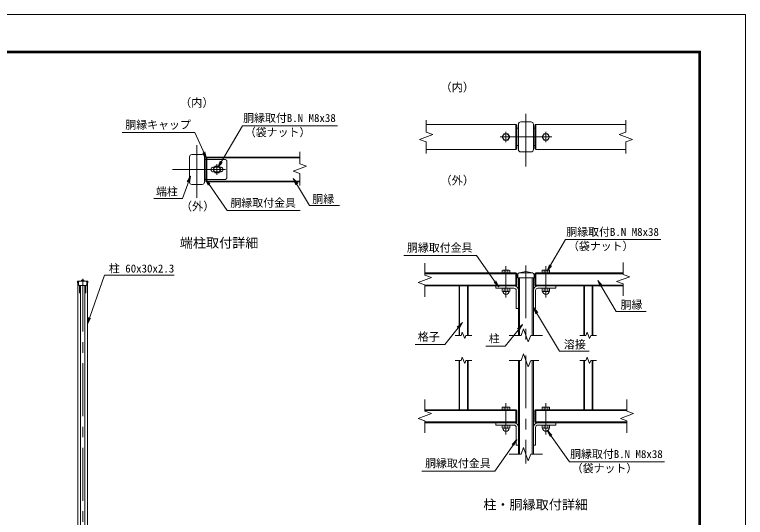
# Model space of a CAD drawing. Units: millimetres, scale not verified. Extents: x -4200 to 4200, y -2970 to 2970.
# Drawn here: x -192 to 4200, y -50 to 2970 of the extents above; entities that cross this region are included whole.
import ezdxf
from ezdxf.enums import TextEntityAlignment as Align

# ---------------------------------------------------------------- set-up
doc = ezdxf.new("R2010")
doc.units = ezdxf.units.MM
doc.header["$LTSCALE"] = 10
doc.linetypes.add('USER1', pattern=[50.8, 31.75, -6.35, 6.35, -6.35])
doc.linetypes.add('USER2', pattern=[0.375, 0.25, -0.125])
for name, color, linetype, lineweight in [('0-3_D-BMK', 2, 'USER1', 13), ('0-4_D-TTL-TXT', 7, 'Continuous', 18), ('0-5_D-STR-DIM', 7, 'Continuous', 13), ('0-6_0', 7, 'Continuous', 18), ('0-8_D-STR1', 1, 'Continuous', 18), ('0-9_D-STR-TXT', 7, 'Continuous', 13), ('0-A_D-TTL', 7, 'Continuous', 18), ('0-B_D-STR3', 3, 'Continuous', 13)]:
    doc.layers.add(name, color=color, linetype=linetype, lineweight=lineweight)
doc.styles.add('ＭＳ ゴシック', font='')
doc.styles.get('ＭＳ ゴシック').set_extended_font_data('MS Gothic')

# ---------------------------------------------------------------- blocks, each defined once
blk = doc.blocks.new('_Open')
at = {"layer": '0-6_0'}
blk.add_line((-10, 1.667), (0, 0), dxfattribs=at)
blk.add_lwpolyline([(-10, -1.667), (0, 0), (-10, 0)], dxfattribs=at)

msp = doc.modelspace()

# ---------------------------------------------------------------- linework, layer by layer
at = {"layer": '0-3_D-BMK'}
for p, q in [((2880.69, 2057.06), (2880.69, 2413.42)), ((2760.69, 2203.6), (2760.69, 2266.88)), ((3000.69, 2203.6), (3000.69, 2266.88)), ((903.84, 1868.95), (903.84, 2210.66)), ((3036.36, 2235.24), (2725.01, 2235.24)), ((1023.84, 2008.16), (1023.84, 2071.45)), ((1074.69, 2039.8), (732.98, 2039.8)), ((2760.69, 1458.59), (2760.69, 1270.48)), ((2880.69, 1463.54), (2880.69, 1013.54)), ((3000.69, 1458.59), (3000.69, 1270.48)), ((216.84, 1383.95), (216.84, -716.05)), ((2880.69, 923.54), (2880.69, 274.81)), ((2760.69, 636.59), (2760.69, 448.48)), ((3000.69, 636.59), (3000.69, 448.48))]:
    msp.add_line(p, q, dxfattribs=at)
at = {"layer": '0-5_D-STR-DIM'}
for p, q in [((2280.69, 2335.52), (2280.69, 2264.1)), ((3480.69, 2335.52), (3480.69, 2264.1)), ((2241.04, 2220.81), (2320.33, 2249.67)), ((2320.33, 2249.67), (2280.69, 2264.1)), ((3441.04, 2249.67), (3480.69, 2264.1)), ((3520.33, 2220.81), (3441.04, 2249.67)), ((2280.69, 2206.38), (2241.04, 2220.81)), ((2280.69, 2206.38), (2280.69, 2134.95)), ((3480.69, 2206.38), (3520.33, 2220.81)), ((3480.69, 2206.38), (3480.69, 2134.95)), ((1521.84, 2073.74), (1521.84, 2145.16)), ((1521.84, 2073.74), (1561.48, 2059.31)), ((1561.48, 2059.31), (1482.19, 2030.45)), ((1482.19, 2030.45), (1521.84, 2016.02)), ((1521.84, 1944.59), (1521.84, 2016.02)), ((2273.19, 1476.52), (2273.19, 1405.1)), ((3465.69, 1481.32), (3465.69, 1409.9)), ((3505.33, 1395.47), (3465.69, 1409.9)), ((2233.54, 1361.81), (2312.83, 1390.67)), ((2273.19, 1347.38), (2233.54, 1361.81)), ((2312.83, 1390.67), (2273.19, 1405.1)), ((3426.04, 1366.61), (3505.33, 1395.47)), ((3465.69, 1352.18), (3426.04, 1366.61)), ((2273.19, 1347.38), (2273.19, 1275.95)), ((3465.69, 1352.18), (3465.69, 1280.75)), ((2498.47, 1063.36), (2491.26, 1043.54)), ((2512.9, 1023.72), (2498.47, 1063.36)), ((2866.26, 1083.18), (2851.83, 1043.54)), ((2866.26, 1083.18), (2851.83, 1043.54)), ((2895.12, 1003.89), (2866.26, 1083.18)), ((2895.12, 1003.89), (2866.26, 1083.18)), ((3248.47, 1063.36), (3241.26, 1043.54)), ((3262.9, 1023.72), (3248.47, 1063.36)), ((2455.54, 1043.54), (2491.26, 1043.54)), ((2520.12, 1043.54), (2512.9, 1023.72)), ((2520.12, 1043.54), (2555.83, 1043.54)), ((2780.4, 1043.54), (2851.83, 1043.54)), ((2909.55, 1043.54), (2895.12, 1003.89)), ((2909.55, 1043.54), (2895.12, 1003.89)), ((2909.55, 1043.54), (2980.97, 1043.54)), ((3205.54, 1043.54), (3241.26, 1043.54)), ((3270.12, 1043.54), (3262.9, 1023.72)), ((3270.12, 1043.54), (3305.83, 1043.54)), ((2866.26, 933.18), (2851.83, 893.54)), ((2895.12, 853.89), (2866.26, 933.18)), ((2455.54, 893.54), (2491.26, 893.54)), ((2498.47, 913.36), (2491.26, 893.54)), ((2512.9, 873.72), (2498.47, 913.36)), ((2520.12, 893.54), (2512.9, 873.72)), ((2520.12, 893.54), (2555.83, 893.54)), ((2780.4, 893.54), (2851.83, 893.54)), ((2909.55, 893.54), (2895.12, 853.89)), ((2909.55, 893.54), (2958.47, 893.54)), ((3205.54, 893.54), (3241.26, 893.54)), ((3248.47, 913.36), (3241.26, 893.54)), ((3262.9, 873.72), (3248.47, 913.36)), ((3270.12, 893.54), (3262.9, 873.72)), ((3270.12, 893.54), (3305.83, 893.54)), ((2273.19, 659.32), (2273.19, 587.9)), ((3488.19, 659.32), (3488.19, 587.9)), ((2233.54, 544.61), (2312.83, 573.47)), ((2312.83, 573.47), (2273.19, 587.9)), ((3448.54, 544.61), (3527.83, 573.47)), ((3527.83, 573.47), (3488.19, 587.9)), ((2273.19, 530.18), (2233.54, 544.61)), ((2273.19, 530.18), (2273.19, 458.75)), ((3488.19, 530.18), (3448.54, 544.61)), ((3488.19, 530.18), (3488.19, 458.75)), ((2866.26, 369.72), (2851.83, 330.07)), ((2895.12, 290.43), (2866.26, 369.72)), ((2780.4, 330.07), (2851.83, 330.07)), ((2909.55, 330.07), (2895.12, 290.43)), ((2909.55, 330.07), (2980.97, 330.07))]:
    msp.add_line(p, q, dxfattribs=at)
at = {"layer": '0-8_D-STR1'}
for p, q in [((2280.69, 2310.24), (2820.69, 2310.24)), ((2820.69, 2160.24), (2820.69, 2310.24)), ((2822.19, 2309.49), (2820.69, 2309.49)), ((2826.69, 2304.99), (2826.69, 2165.49)), ((2826.69, 2289.03), (2835.69, 2289.03)), ((2835.69, 2311.44), (2835.69, 2159.04)), ((2849.49, 2325.24), (2911.89, 2325.24)), ((2925.69, 2159.04), (2925.69, 2311.44)), ((2934.69, 2289.03), (2925.69, 2289.03)), ((2934.69, 2304.99), (2934.69, 2165.49)), ((2939.19, 2309.49), (2940.69, 2309.49)), ((3480.69, 2310.24), (2940.69, 2310.24)), ((2940.69, 2160.24), (2940.69, 2310.24)), ((2280.69, 2160.24), (2820.69, 2160.24)), ((2822.19, 2160.99), (2820.69, 2160.99)), ((2826.69, 2184.03), (2835.69, 2184.03)), ((2934.69, 2184.03), (2925.69, 2184.03)), ((2939.19, 2160.99), (2940.69, 2160.99)), ((3480.69, 2160.24), (2940.69, 2160.24)), ((858.84, 2116), (858.84, 1963.6)), ((872.64, 2129.8), (935.04, 2129.8)), ((948.84, 1963.6), (948.84, 2116)), ((957.84, 2109.55), (957.84, 1970.05)), ((962.34, 2114.05), (963.84, 2114.05)), ((963.84, 2114.8), (1521.84, 2114.8)), ((2849.49, 2145.24), (2911.89, 2145.24)), ((957.84, 2099.8), (948.84, 2099.8)), ((957.84, 1979.8), (948.84, 1979.8)), ((872.64, 1949.8), (935.04, 1949.8)), ((962.34, 1965.55), (963.84, 1965.55)), ((2820.69, 1418.54), (2273.19, 1418.54)), ((2820.69, 1418.54), (2820.69, 1340.54)), ((2822.19, 1417.79), (2820.69, 1417.79)), ((2826.69, 1345.79), (2826.69, 1413.29)), ((2831.94, 1409.54), (2831.94, 1388.54)), ((2880.69, 1427.54), (2840.94, 1418.54)), ((2840.94, 1418.54), (2920.44, 1418.54)), ((2880.69, 1427.54), (2920.44, 1418.54)), ((2929.44, 1409.54), (2929.44, 1388.54)), ((2934.69, 1345.79), (2934.69, 1413.29)), ((2939.19, 1417.79), (2940.69, 1417.79)), ((2940.69, 1418.54), (3465.69, 1418.54)), ((2940.69, 1418.54), (2940.69, 1340.54)), ((185.59, 1365.95), (185.59, 1358.95)), ((209.34, 1371.16), (188.59, 1368.95)), ((188.59, 1368.95), (209.34, 1368.95)), ((191.84, 1364.35), (191.84, 1347.55)), ((196.44, 1368.95), (237.24, 1368.95)), ((224.34, 1371.16), (245.09, 1368.95)), ((224.34, 1368.95), (245.09, 1368.95)), ((241.84, 1364.35), (241.84, 1347.55)), ((248.09, 1365.95), (248.09, 1358.95)), ((2831.94, 1388.54), (2929.44, 1388.54)), ((2835.69, 1388.54), (2835.69, 1043.54)), ((2925.69, 1043.54), (2925.69, 1388.54)), ((185.59, 1358.95), (191.84, 1358.95)), ((186.84, 1358.95), (186.84, -701.05)), ((196.44, 1342.95), (237.24, 1342.95)), ((196.84, 1342.95), (196.84, 1301.95)), ((196.84, 1338.45), (202.84, 1338.45)), ((202.84, 1342.95), (202.84, -305.05)), ((230.84, 1342.95), (230.84, -305.05)), ((230.84, 1338.45), (236.84, 1338.45)), ((236.84, 1342.95), (236.84, 1301.95)), ((241.84, 1358.95), (248.09, 1358.95)), ((246.84, -701.05), (246.84, 1358.95)), ((2820.69, 1340.54), (2273.19, 1340.54)), ((2478.69, 1340.54), (2478.69, 1043.54)), ((2532.69, 1340.54), (2532.69, 1043.54)), ((2700.69, 1340.54), (2700.69, 1327.04)), ((2700.69, 1340.54), (2808.69, 1340.54)), ((2700.69, 1327.04), (2808.69, 1327.04)), ((2822.19, 1341.29), (2820.69, 1341.29)), ((2939.19, 1341.29), (2940.69, 1341.29)), ((2940.69, 1340.54), (3465.69, 1340.54)), ((3060.69, 1340.54), (2952.69, 1340.54)), ((3060.69, 1327.04), (2952.69, 1327.04)), ((3060.69, 1340.54), (3060.69, 1327.04)), ((3228.69, 1340.54), (3228.69, 1043.54)), ((3282.69, 1340.54), (3282.69, 1043.54)), ((200.84, 1297.95), (202.84, 1297.95)), ((230.84, 1297.95), (232.84, 1297.95)), ((2822.19, 1313.54), (2822.19, 1205.54)), ((2939.19, 1313.54), (2939.19, 1205.54)), ((2822.19, 1205.54), (2835.69, 1205.54)), ((2939.19, 1205.54), (2925.69, 1205.54)), ((2478.69, 893.54), (2478.69, 596.54)), ((2532.69, 893.54), (2532.69, 596.54)), ((2835.69, 893.54), (2835.69, 330.07)), ((2925.69, 330.07), (2925.69, 893.54)), ((3228.69, 893.54), (3228.69, 596.54)), ((3282.69, 893.54), (3282.69, 596.54)), ((2820.69, 596.54), (2273.19, 596.54)), ((2820.69, 596.54), (2820.69, 518.54)), ((2822.19, 595.79), (2820.69, 595.79)), ((2826.69, 523.79), (2826.69, 591.29)), ((2934.69, 523.79), (2934.69, 591.29)), ((2939.19, 595.79), (2940.69, 595.79)), ((2940.69, 596.54), (2940.69, 518.54)), ((2940.69, 596.54), (3488.19, 596.54)), ((2820.69, 518.54), (2273.19, 518.54)), ((2700.69, 518.54), (2700.69, 505.04)), ((2700.69, 518.54), (2808.69, 518.54)), ((2700.69, 505.04), (2808.69, 505.04)), ((2822.19, 519.29), (2820.69, 519.29)), ((2822.19, 491.54), (2822.19, 383.54)), ((2939.19, 519.29), (2940.69, 519.29)), ((2939.19, 491.54), (2939.19, 383.54)), ((2940.69, 518.54), (3488.19, 518.54)), ((3060.69, 518.54), (2952.69, 518.54)), ((3060.69, 505.04), (2952.69, 505.04)), ((3060.69, 518.54), (3060.69, 505.04)), ((2822.19, 383.54), (2835.69, 383.54)), ((2939.19, 383.54), (2925.69, 383.54))]:
    msp.add_line(p, q, dxfattribs=at)
at = {"layer": '0-8_D-STR1', "linetype": 'USER2'}
for p, q in [((963.84, 2110), (1521.84, 2110)), ((1071.84, 2099.8), (957.84, 2099.8)), ((1083.84, 1991.8), (1083.84, 2087.8)), ((1046.34, 2053.3), (1001.34, 2053.3)), ((1046.34, 2026.3), (1001.34, 2026.3)), ((1071.84, 1979.8), (957.84, 1979.8)), ((963.84, 1969.6), (1521.84, 1969.6)), ((2820.69, 1413.74), (2273.19, 1413.74)), ((2940.69, 1413.74), (3465.69, 1413.74)), ((2842.59, 1388.54), (2842.59, 1043.54)), ((2918.79, 1043.54), (2918.79, 1388.54)), ((2820.69, 1345.34), (2273.19, 1345.34)), ((2482.29, 1340.54), (2482.29, 1043.54)), ((2529.09, 1340.54), (2529.09, 1043.54)), ((2940.69, 1345.34), (3465.69, 1345.34)), ((3232.29, 1340.54), (3232.29, 1043.54)), ((3279.09, 1340.54), (3279.09, 1043.54)), ((2482.29, 893.54), (2482.29, 596.54)), ((2529.09, 893.54), (2529.09, 596.54)), ((2842.59, 893.54), (2842.59, 330.07)), ((2918.79, 330.07), (2918.79, 893.54)), ((3232.29, 893.54), (3232.29, 596.54)), ((3279.09, 893.54), (3279.09, 596.54)), ((2820.69, 591.74), (2273.19, 591.74)), ((2940.69, 591.74), (3488.19, 591.74)), ((2820.69, 523.34), (2273.19, 523.34)), ((2940.69, 523.34), (3488.19, 523.34))]:
    msp.add_line(p, q, dxfattribs=at)
at = {"layer": '0-8_D-STR1'}
msp.add_lwpolyline([(963.84, 2114.8), (963.84, 1964.8), (1521.84, 1964.8)], dxfattribs=at)
for centre, radius, start, end in [((2822.19, 2304.99), 4.5, 359.99996, 89.99996), ((2849.49, 2311.44), 13.8, 90.00002, 179.99999), ((2911.89, 2311.44), 13.8, 0, 90.00002), ((2939.19, 2304.99), 4.5, 90.00004, 180.00004), ((2822.19, 2165.49), 4.5, 269.99996, 359.99996), ((2849.49, 2159.04), 13.8, 179.99999, 270.00002), ((2911.89, 2159.04), 13.8, 270.00002, 0), ((2939.19, 2165.49), 4.5, 180.00004, 270.00004), ((872.64, 2116), 13.8, 90.00002, 179.99999), ((935.04, 2116), 13.8, 0, 90.00002), ((962.34, 2109.55), 4.5, 90.00004, 180.00004), ((872.64, 1963.6), 13.8, 179.99999, 270.00002), ((935.04, 1963.6), 13.8, 270.00002, 0), ((962.34, 1970.05), 4.5, 180.00004, 270.00004), ((2822.19, 1413.29), 4.5, 0, 90), ((2840.94, 1409.54), 9, 90, 180), ((2920.44, 1409.54), 9, 0, 90), ((2939.19, 1413.29), 4.5, 90, 180), ((188.59, 1365.95), 3, 90, 180), ((196.44, 1364.35), 4.6, 90, 180), ((237.24, 1364.35), 4.6, 0, 90), ((245.09, 1365.95), 3, 0, 90), ((196.44, 1347.55), 4.6, 180, 270), ((237.24, 1347.55), 4.6, 270, 0), ((2808.69, 1313.54), 27, 0, 90), ((2808.69, 1313.54), 13.5, 0, 90), ((2822.19, 1345.79), 4.5, 270, 0), ((2952.69, 1313.54), 27, 90, 180), ((2939.19, 1345.79), 4.5, 180, 270), ((2952.69, 1313.54), 13.5, 90, 180), ((200.84, 1301.95), 4, 180, 270), ((232.84, 1301.95), 4, 270, 0), ((2822.19, 591.29), 4.5, 0, 90), ((2939.19, 591.29), 4.5, 90, 180), ((2808.69, 491.54), 27, 0, 90), ((2808.69, 491.54), 13.5, 0, 90), ((2822.19, 523.79), 4.5, 270, 0), ((2952.69, 491.54), 27, 90, 180), ((2939.19, 523.79), 4.5, 180, 270), ((2952.69, 491.54), 13.5, 90, 180)]:
    msp.add_arc(centre, radius, start, end, dxfattribs=at)
at = {"layer": '0-8_D-STR1', "linetype": 'USER2'}
for centre, radius, start, end in [((1071.84, 2087.8), 12, 359.99999, 90), ((1001.34, 2039.8), 13.5, 90, 270), ((1046.34, 2039.8), 13.5, 270, 90), ((1071.84, 1991.8), 12, 270, 359.99999)]:
    msp.add_arc(centre, radius, start, end, dxfattribs=at)
at = {"layer": '0-9_D-STR-TXT'}
for points in [[(1748.71, 2302.82), (1176.84, 2302.82), (1030.22, 2052.94)], [(453.69, 2261.93), (891.45, 2261.93), (960.21, 2108.24)], [(643.91, 1866.34), (817.23, 1866.34), (864.79, 1998.68)], [(1523.03, 1793.18), (1085.26, 1793.18), (954.36, 1981.16)], [(1759.99, 1822.83), (1580.38, 1822.83), (1483.86, 1984.19)], [(3690.73, 1618.74), (3118.87, 1618.74), (3008.84, 1431.22)], [(2146.38, 1523.65), (2584.14, 1523.65), (2716.53, 1336.03)], [(767.48, 1404.26), (347.79, 1404.26), (245.71, 1113.21)], [(3602.91, 1186.43), (3423.31, 1186.43), (3313.5, 1372.33)], [(3261.79, 947.75), (3082.19, 947.75), (2926.62, 1209.85)], [(2214.46, 989.04), (2394.07, 989.04), (2497.42, 1118.51)], [(2640.24, 978.16), (2755.93, 978.16), (2859.28, 1107.63)], [(3713.61, 284.34), (3141.74, 284.34), (3009.35, 471.95)], [(2255.27, 228.33), (2693.04, 228.33), (2825.43, 415.94)]]:
    msp.add_lwpolyline(points, dxfattribs=at)
at = {"layer": '0-A_D-TTL'}
for points in [[(-4200.31, -2969.96), (4199.69, -2969.96), (4199.69, 2970.04), (-4200.31, 2970.04)], [(-3930.31, 2750.04), (3929.69, 2750.04), (3929.69, -2749.96), (-3930.31, -2749.96)], [(-3927.81, 2747.54), (3927.19, 2747.54), (3927.19, -2747.46), (-3927.81, -2747.46)], [(-3925.31, 2745.04), (3924.69, 2745.04), (3924.69, -2744.96), (-3925.31, -2744.96)], [(-3922.81, 2742.54), (3922.19, 2742.54), (3922.19, -2742.46), (-3922.81, -2742.46)], [(-3920.31, 2740.04), (3919.69, 2740.04), (3919.69, -2739.96), (-3920.31, -2739.96)]]:
    msp.add_lwpolyline(points, close=True, dxfattribs=at)
at = {"layer": '0-B_D-STR3'}
for p, q in [((2738.19, 2235.27), (2749.41, 2254.71)), ((3023.19, 2235.27), (3011.96, 2254.71)), ((2771.96, 2215.77), (2783.19, 2235.21)), ((2989.41, 2215.77), (2978.19, 2235.21)), ((1012.56, 2020.33), (1001.34, 2039.77)), ((1046.34, 2039.83), (1035.11, 2059.27)), ((2738.19, 1433.29), (2741.21, 1435.04)), ((2738.19, 1418.54), (2738.19, 1433.29)), ((2738.19, 1418.54), (2783.19, 1418.54)), ((2741.21, 1435.04), (2780.17, 1435.04)), ((2749.46, 1418.54), (2749.46, 1433.29)), ((2771.91, 1418.54), (2771.91, 1433.29)), ((2783.19, 1433.29), (2780.17, 1435.04)), ((2783.19, 1418.54), (2783.19, 1433.29)), ((2978.19, 1433.29), (2981.21, 1435.04)), ((2978.19, 1418.54), (2978.19, 1433.29)), ((3023.19, 1418.54), (2978.19, 1418.54)), ((3020.17, 1435.04), (2981.21, 1435.04)), ((2989.46, 1418.54), (2989.46, 1433.29)), ((3011.91, 1418.54), (3011.91, 1433.29)), ((3023.19, 1433.29), (3020.17, 1435.04)), ((3023.19, 1418.54), (3023.19, 1433.29)), ((209.34, 1373.87), (210.35, 1374.45)), ((209.34, 1368.95), (209.34, 1373.87)), ((224.34, 1368.95), (209.34, 1368.95)), ((223.33, 1374.45), (210.35, 1374.45)), ((213.1, 1368.95), (213.1, 1373.87)), ((220.58, 1368.95), (220.58, 1373.87)), ((224.34, 1373.87), (223.33, 1374.45)), ((224.34, 1368.95), (224.34, 1373.87)), ((2738.19, 1327.04), (2738.19, 1309.28)), ((2783.19, 1327.04), (2738.19, 1327.04)), ((2749.46, 1327.04), (2749.46, 1309.28)), ((2771.91, 1327.04), (2771.91, 1309.28)), ((2783.19, 1327.04), (2783.19, 1309.28)), ((2978.19, 1327.04), (2978.19, 1309.28)), ((2978.19, 1327.04), (3023.19, 1327.04)), ((2989.46, 1327.04), (2989.46, 1309.28)), ((3011.91, 1327.04), (3011.91, 1309.28)), ((3023.19, 1327.04), (3023.19, 1309.28)), ((2738.19, 1309.28), (2741.21, 1307.54)), ((2780.17, 1307.54), (2741.21, 1307.54)), ((2783.19, 1309.28), (2780.17, 1307.54)), ((2978.19, 1309.28), (2981.21, 1307.54)), ((2981.21, 1307.54), (3020.17, 1307.54)), ((3023.19, 1309.28), (3020.17, 1307.54)), ((2738.19, 611.29), (2741.21, 613.04)), ((2738.19, 596.54), (2738.19, 611.29)), ((2738.19, 596.54), (2783.19, 596.54)), ((2741.21, 613.04), (2780.17, 613.04)), ((2749.46, 596.54), (2749.46, 611.29)), ((2771.91, 596.54), (2771.91, 611.29)), ((2783.19, 611.29), (2780.17, 613.04)), ((2783.19, 596.54), (2783.19, 611.29)), ((2978.19, 611.29), (2981.21, 613.04)), ((2978.19, 596.54), (2978.19, 611.29)), ((3023.19, 596.54), (2978.19, 596.54)), ((3020.17, 613.04), (2981.21, 613.04)), ((2989.46, 596.54), (2989.46, 611.29)), ((3011.91, 596.54), (3011.91, 611.29)), ((3023.19, 611.29), (3020.17, 613.04)), ((3023.19, 596.54), (3023.19, 611.29)), ((2738.19, 505.04), (2738.19, 487.28)), ((2783.19, 505.04), (2738.19, 505.04)), ((2738.19, 487.28), (2741.21, 485.54)), ((2780.17, 485.54), (2741.21, 485.54)), ((2749.46, 505.04), (2749.46, 487.28)), ((2771.91, 505.04), (2771.91, 487.28)), ((2783.19, 487.28), (2780.17, 485.54)), ((2783.19, 505.04), (2783.19, 487.28)), ((2978.19, 505.04), (2978.19, 487.28)), ((2978.19, 505.04), (3023.19, 505.04)), ((2978.19, 487.28), (2981.21, 485.54)), ((2981.21, 485.54), (3020.17, 485.54)), ((2989.46, 505.04), (2989.46, 487.28)), ((3011.91, 505.04), (3011.91, 487.28)), ((3023.19, 487.28), (3020.17, 485.54)), ((3023.19, 505.04), (3023.19, 487.28))]:
    msp.add_line(p, q, dxfattribs=at)
for points in [[(2749.41, 2254.71), (2771.94, 2254.73), (2783.19, 2235.21)], [(3011.96, 2254.71), (2989.44, 2254.73), (2978.19, 2235.21)], [(2738.19, 2235.27), (2749.44, 2215.75), (2771.96, 2215.77)], [(3023.19, 2235.27), (3011.94, 2215.75), (2989.41, 2215.77)], [(1035.11, 2059.27), (1012.59, 2059.29), (1001.34, 2039.77)], [(1046.34, 2039.83), (1035.09, 2020.32), (1012.56, 2020.33)]]:
    msp.add_lwpolyline(points, dxfattribs=at)
for centre in [(2760.69, 2235.24), (3000.69, 2235.24), (1023.84, 2039.8)]:
    msp.add_circle(centre, 19.48, dxfattribs=at)
for centre, radius, start, end in [((2740.51, 1411.35), 23.7, 67.81236, 88.31726), ((2760.69, 1398.05), 36.98, 72.33186, 107.66814), ((2780.86, 1411.35), 23.7, 91.68274, 112.18764), ((2980.51, 1411.35), 23.7, 67.81236, 88.31726), ((3000.69, 1398.05), 36.98, 72.33186, 107.66814), ((3020.86, 1411.35), 23.7, 91.68274, 112.18764), ((210.12, 1366.56), 7.9, 67.81236, 88.31726), ((216.84, 1362.13), 12.33, 72.33186, 107.66814), ((223.56, 1366.56), 7.9, 91.68274, 112.18764), ((2740.51, 1331.22), 23.7, 271.68274, 292.18764), ((2760.69, 1309.08), 19.54, 184.51776, 355.48224), ((2760.69, 1344.52), 36.98, 252.33186, 287.66814), ((2780.86, 1331.22), 23.7, 247.81236, 268.31726), ((2980.51, 1331.22), 23.7, 271.68274, 292.18764), ((3000.69, 1309.08), 19.54, 184.51776, 355.48224), ((3000.69, 1344.52), 36.98, 252.33186, 287.66814), ((3020.86, 1331.22), 23.7, 247.81236, 268.31726), ((2740.51, 589.35), 23.7, 67.81236, 88.31726), ((2760.69, 576.05), 36.98, 72.33186, 107.66814), ((2780.86, 589.35), 23.7, 91.68274, 112.18764), ((2980.51, 589.35), 23.7, 67.81236, 88.31726), ((3000.69, 576.05), 36.98, 72.33186, 107.66814), ((3020.86, 589.35), 23.7, 91.68274, 112.18764), ((2740.51, 509.22), 23.7, 271.68274, 292.18764), ((2760.69, 487.08), 19.54, 184.51776, 355.48224), ((2760.69, 522.52), 36.98, 252.33186, 287.66814), ((2780.86, 509.22), 23.7, 247.81236, 268.31726), ((2980.51, 509.22), 23.7, 271.68274, 292.18764), ((3000.69, 487.08), 19.54, 184.51776, 355.48224), ((3000.69, 522.52), 36.98, 252.33186, 287.66814), ((3020.86, 509.22), 23.7, 247.81236, 268.31726)]:
    msp.add_arc(centre, radius, start, end, dxfattribs=at)

# ---------------------------------------------------------------- block references
at = {"layer": '0-9_D-STR-TXT', "xscale": 4, "yscale": 4}
for p, rotation in [((961.03, 2106.41), 294.10173), ((1029.2, 2051.21), 239.59716), ((865.47, 2000.57), 70.23082), ((953.22, 1982.8), 124.85094), ((1482.84, 1985.91), 120.88605), ((3007.82, 1429.5), 239.59724), ((2717.68, 1334.4), 305.20887), ((3312.48, 1374.05), 120.56993), ((2925.6, 1211.57), 120.69105), ((245.05, 1111.32), 250.67255), ((2498.67, 1120.07), 51.40169), ((2860.53, 1109.19), 51.40169), ((3008.2, 473.58), 125.20887), ((2826.58, 417.58), 54.79113)]:
    msp.add_blockref('_Open', p, dxfattribs=dict(at, rotation=rotation))

# ---------------------------------------------------------------- texts
at = {"layer": '0-4_D-TTL-TXT', "style": 'ＭＳ ゴシック'}
for s, p in [('端柱取付詳細', (800.81, 1553.05)), ('柱・胴縁取付詳細', (2624.34, -19.3))]:
    msp.add_text(s, height=57.7, dxfattribs=at).set_placement(p, align=Align.BOTTOM_LEFT)
at = {"layer": '0-9_D-STR-TXT', "style": 'ＭＳ ゴシック'}
for s, height, p in [('（内）', 49.49, (2366.95, 2494.1)), ('（内）', 49.49, (801.51, 2401.13)), ('胴縁取付B.N M8x38', 48.09, (1181.24, 2310.63)), ('胴縁キャップ', 48.09, (473.18, 2269.74)), ('（袋ナット）', 48.09, (1191.43, 2224.86)), ('（外）', 49.49, (2366.95, 1934.44)), ('端柱', 48.09, (657.29, 1868.51)), ('胴縁', 48.09, (1597.39, 1824.13)), ('（外）', 49.49, (806.46, 1778.93)), ('胴縁取付金具', 48.09, (1104.75, 1800.98)), ('胴縁取付B.N M8x38', 48.09, (3123.27, 1626.55)), ('胴縁取付金具', 48.09, (2165.86, 1531.45)), ('（袋ナット）', 48.09, (3133.46, 1540.78)), ('柱 60x30x2.3', 48.09, (374.52, 1406.63)), ('胴縁', 48.09, (3450.03, 1188.81)), ('格子', 48.09, (2231.2, 996.46)), ('柱', 48.09, (2656.98, 985.58)), ('溶接', 48.09, (3108.91, 950.13)), ('胴縁取付B.N M8x38', 48.09, (3146.15, 292.14)), ('胴縁取付金具', 48.09, (2274.76, 236.14)), ('（袋ナット）', 48.09, (3156.33, 206.37))]:
    msp.add_text(s, height=height, dxfattribs=at).set_placement(p, align=Align.BOTTOM_LEFT)

doc.saveas('drawing.dxf')
